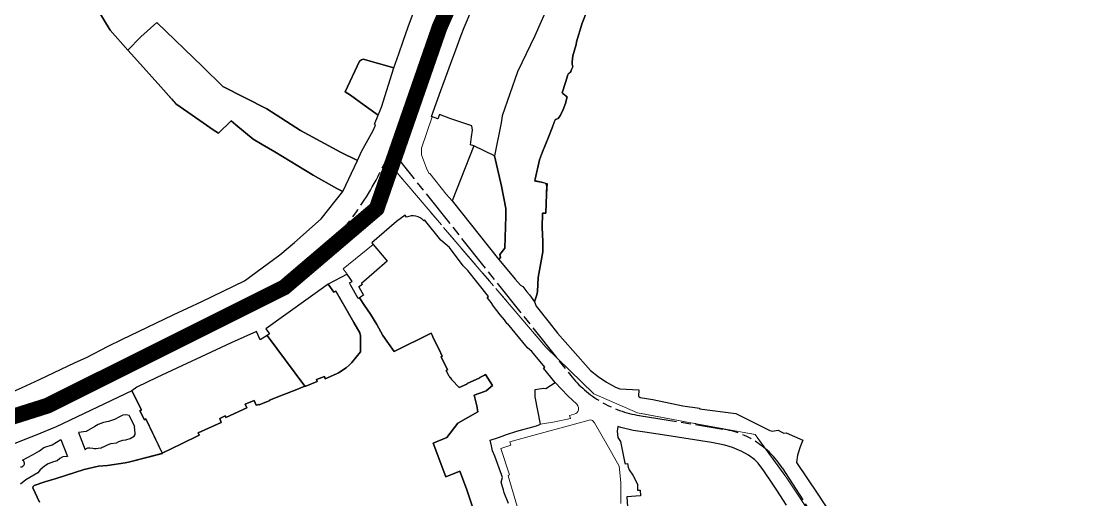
# Model space of a CAD drawing. Header units: millimetres. Extents: x 125232 to 134072, y 142885 to 152835.
# Drawn here: x 127988 to 128652, y 147307 to 147609 of the extents above; entities that cross this region are included whole.
import ezdxf

# ---------------------------------------------------------------- set-up
doc = ezdxf.new("R2010")
doc.units = ezdxf.units.MM
doc.linetypes.add('ACAD_ISO08W100', pattern=[36, 24, -3, 6, -3])
doc.linetypes.add('CENTER', pattern=[50.8, 31.75, -6.35, 6.35, -6.35])
for name, color, linetype in [('commerce', 10, 'Continuous'), ('green & plaza', 80, 'Continuous'), ('hospital', 231, 'Continuous'), ('residence', 2, 'Continuous'), ('residence-bad', 41, 'Continuous'), ('Sports', 81, 'Continuous'), ('water', 4, 'Continuous'), ('老城北中心线', 7, 'ACAD_ISO08W100')]:
    doc.layers.add(name, color=color, linetype=linetype)
for name, color, linetype, lineweight in [('government', 221, 'Continuous', 0), ('school', 31, 'Continuous', 0), ('super block', 6, 'CENTER', 0)]:
    doc.layers.add(name, color=color, linetype=linetype, lineweight=lineweight)

msp = doc.modelspace()

# ---------------------------------------------------------------- linework, layer by layer
at = {"layer": 'commerce'}
msp.add_lwpolyline([(128167.62, 147378.64), (128143.73, 147410.73), (128139.35, 147408), (128136.95, 147413.28), (128120.98, 147405.96), (128074.02, 147384.19), (128061.43, 147378.1), (128058.43, 147375.67), (128064.34, 147363.74), (128063.42, 147363.21), (128066.22, 147357.55), (128067.18, 147358.02), (128077.58, 147336.49), (128089.72, 147342.28), (128100.81, 147347.82), (128100.13, 147349.19), (128114.64, 147355.83), (128113.81, 147358.35), (128117.18, 147359.99), (128117.72, 147358.91), (128130.85, 147365), (128129.93, 147367.43), (128135.5, 147369.76), (128136.78, 147366.65), (128138.51, 147367.24), (128138.63, 147366.98), (128145.34, 147369.68), (128145.29, 147369.81), (128153.11, 147373.12), (128162.46, 147376.68)], close=True, dxfattribs=at)
at = {"layer": 'government'}
for points in [[(128274.18, 147530.32), (128272.06, 147531.15), (128272.81, 147536.14), (128273.43, 147540.21), (128272.9, 147542.96), (128259.7, 147547.45), (128252.48, 147550.21), (128251.41, 147547.43), (128247.83, 147548.71), (128241.07, 147528.86), (128241.24, 147524.79), (128244.36, 147516.31), (128246.1, 147512.81), (128246.5, 147513.02), (128256.8, 147500), (128260.48, 147495.69)], [(128219.56, 147457.7), (128218.75, 147458.66), (128210.69, 147468.21), (128191.64, 147452.77), (128194.3, 147449.47), (128196.06, 147446.77), (128197.3, 147444.86), (128195.69, 147443.85), (128196.55, 147442.31), (128200.93, 147434.5), (128201.22, 147433.99), (128202.03, 147434.51), (128204.65, 147436.15), (128201.67, 147441.38), (128203.86, 147442.93), (128203.29, 147443.62), (128211.27, 147450.53)], [(128333.48, 147372.58), (128325.56, 147381), (128319.61, 147377.2), (128318.26, 147377.36), (128312.93, 147376.69), (128312.99, 147371.94), (128316.36, 147354.7), (128325.22, 147356.14), (128335.11, 147358.3), (128334.55, 147360.13), (128337.48, 147361.03), (128338.48, 147361.41), (128339.23, 147361.97), (128339.86, 147362.75), (128340.05, 147363.07), (128340.29, 147363.78), (128340.31, 147364.54), (128340.19, 147365.27), (128339.9, 147366.2), (128339.23, 147367.36)]]:
    msp.add_lwpolyline(points, close=True, dxfattribs=at)
at = {"layer": 'green & plaza'}
msp.add_lwpolyline([(127999.98, 147305.51), (127995.83, 147314.6), (127996.09, 147315.37), (127996.65, 147315.96), (128003.38, 147318.24), (128010.52, 147320.41), (128028.24, 147326.19), (128037.23, 147328.19), (128043.07, 147328.57), (128054.22, 147330.37), (128056.22, 147330.69), (128057.1, 147330.92), (128077.69, 147336.26), (128067.18, 147358.02), (128066.22, 147357.55), (128063.42, 147363.21), (128064.34, 147363.74), (128058.43, 147375.67), (128010.56, 147353.03), (127997.35, 147347.64), (127991.84, 147345.44), (127973.3, 147338.11)], dxfattribs=at)
msp.add_lwpolyline([(128059.71, 147347.08), (128060.39, 147348.17), (128060.47, 147349.1), (128059.99, 147353.11), (128060.22, 147353.23), (128056.7, 147360.18), (128055.85, 147360.41), (128054.07, 147360.59), (128052.72, 147360.33), (128050.46, 147359.45), (128047.34, 147357.64), (128043.7, 147356.44), (128040.45, 147355.86), (128037.12, 147354.56), (128035.02, 147353.21), (128029.57, 147350.16), (128024.69, 147349.46), (128028.88, 147338.62), (128029.34, 147339.22), (128030.63, 147339.82), (128031.77, 147339.86), (128033.64, 147339.63), (128034.64, 147339.41), (128035.84, 147339.4), (128036.99, 147339.59), (128038.95, 147339.88), (128039.55, 147340.26), (128040.53, 147340.46), (128042.51, 147341.4), (128045.18, 147342.54), (128048.58, 147343.03), (128050.08, 147343.79), (128052.69, 147344.71), (128054.57, 147344.91), (128057.29, 147345.63)], close=True, dxfattribs=at)
msp.add_lwpolyline([(127988.02, 147327.86, 0.176656), (127989.52, 147328.17, 0.271577), (127990.57, 147330.17, 0.271577), (127989.35, 147332.07), (127995.71, 147335.34), (128000, 147337.96), (128002.78, 147340.02), (128007.97, 147341.61), (128013.45, 147345.13), (128017.74, 147334.29), (128014.68, 147334.07), (128012.86, 147332.96), (128011.14, 147331.65), (128008.95, 147330.88), (128005.59, 147329.77), (128003.29, 147328.3), (128000.54, 147325.93), (127999.08, 147323.95), (127991.46, 147319.68), (127988.09, 147316.93)], format="xyb", dxfattribs=at)
at = {"layer": 'hospital'}
for points in [[(128036.92, 147616.19), (128044.6, 147603.35), (128055.78, 147590.89), (128064.08, 147599.15), (128074.02, 147608.22), (128102.88, 147580.42), (128115.87, 147567.9), (128143.57, 147553.77), (128164.8, 147540.02), (128190.03, 147526.41), (128200.66, 147521.06), (128203.35, 147526.81), (128210.62, 147540.13), (128212.04, 147543.38), (128211.47, 147544.04), (128213.78, 147549.76), (128204.89, 147556.15), (128196.29, 147562.44), (128193.01, 147564.56), (128202.12, 147583.93), (128203.28, 147584.81), (128204.44, 147585.03), (128223.71, 147579.65), (128226.85, 147588.59), (128229.6, 147596.46), (128232.82, 147605.44), (128242.62, 147632.34)], [(127983.05, 147375.17), (127989.12, 147377.94), (128000, 147382.97), (128022.55, 147393.68), (128029.62, 147396.88), (128043.41, 147404.06), (128051.99, 147408.26), (128084.51, 147423.83), (128102.46, 147432.26), (128129.34, 147445.1), (128151.65, 147461.58), (128160.94, 147469.32), (128177.88, 147484.38), (128191.44, 147501.57), (128187.71, 147503.4), (128172.72, 147511.85), (128148.61, 147526.58), (128140.52, 147531.29), (128134.83, 147534.64), (128123.98, 147543.75), (128120.95, 147546.29), (128112.96, 147538.45), (128109.76, 147540.6), (128101.34, 147546.47), (128086.09, 147557), (128076.67, 147567.59), (128060.02, 147586.27), (128055.78, 147590.89), (128044.6, 147603.35), (128036.92, 147616.19)], [(128274.06, 147300.73), (128269.61, 147313.87), (128265.34, 147325.1), (128256.53, 147321.57), (128248.46, 147342.8), (128257.11, 147346.37), (128264.17, 147355.26), (128276.8, 147362.55), (128276.09, 147366.38), (128274.35, 147373.09), (128280.9, 147375.31), (128281.87, 147375.68), (128285.88, 147379.19), (128281.65, 147385.98), (128280.93, 147385.66), (128278.08, 147384.21), (128278.04, 147383.98), (128269.9, 147380.38), (128269.74, 147379.9), (128264.86, 147377.88), (128260.35, 147382.79), (128259.52, 147384.09), (128259.29, 147383.99), (128258.82, 147384.72), (128258.33, 147385.3), (128256.82, 147388.61), (128257.63, 147389.02), (128253.6, 147397.32), (128254.22, 147397.61), (128252.27, 147401.77), (128248.09, 147409.98), (128248.31, 147410.1), (128247.25, 147412.12), (128223.94, 147400.59), (128216.85, 147410.7), (128212.98, 147417.56), (128209.05, 147424.17), (128205.21, 147429.69), (128202.03, 147434.51), (128201.22, 147433.99), (128200.93, 147434.5), (128196.55, 147442.31), (128195.69, 147443.85), (128197.3, 147444.86), (128196.06, 147446.77), (128194.3, 147449.47), (128182.33, 147443.15), (128185.76, 147437.99), (128187.07, 147438.78), (128193.4, 147427.83), (128198.54, 147418.95), (128202.3, 147412.44), (128202.64, 147410.52), (128202.74, 147400.48), (128197.18, 147393.7), (128195.69, 147392.27), (128193.54, 147390.2), (128188.79, 147387.22), (128187.45, 147386.58), (128180.29, 147383.44), (128179.92, 147384.85), (128174.82, 147382.95), (128175.4, 147381.6), (128168.07, 147378.81), (128167.62, 147378.64), (128162.46, 147376.68), (128153.11, 147373.12), (128145.29, 147369.81), (128145.34, 147369.68), (128138.63, 147366.98), (128138.51, 147367.24), (128136.78, 147366.65), (128135.5, 147369.76), (128129.93, 147367.43), (128130.85, 147365), (128117.72, 147358.91), (128117.18, 147359.99), (128113.81, 147358.35), (128114.64, 147355.83), (128100.13, 147349.19), (128100.81, 147347.82), (128089.72, 147342.28), (128077.58, 147336.49), (128076.5, 147335.95), (128057.1, 147330.92), (128056.22, 147330.69), (128054.22, 147330.37), (128043.07, 147328.57), (128037.23, 147328.19), (128028.24, 147326.19), (128010.52, 147320.41), (128003.38, 147318.24), (127996.65, 147315.96), (127996.09, 147315.37), (127995.83, 147314.6), (127999.98, 147305.51)]]:
    msp.add_lwpolyline(points, dxfattribs=at)
at = {"layer": 'residence'}
for points in [[(128321.58, 147619.94), (128312.71, 147599.83), (128301.74, 147577.21), (128292.08, 147549.38), (128291.39, 147544.86), (128287.17, 147524.17), (128274.18, 147530.32), (128272.06, 147531.15), (128272.81, 147536.14), (128273.43, 147540.21), (128272.9, 147542.96), (128259.7, 147547.45), (128252.48, 147550.21), (128251.41, 147547.43), (128247.46, 147548.84), (128250.34, 147557.2), (128253.43, 147565.34), (128257.71, 147577.39), (128259.44, 147581.9), (128262.78, 147591.04), (128266.12, 147600.18), (128268.13, 147605.06), (128273.03, 147616.44)], [(128321.58, 147619.94), (128312.71, 147599.83), (128301.74, 147577.21), (128292.08, 147549.38), (128291.39, 147544.86), (128287.17, 147524.17), (128291.55, 147504.9), (128294.33, 147490.96), (128294.33, 147486.05), (128293.76, 147465.78), (128290.66, 147461.76), (128290.93, 147459.92), (128289.89, 147458.77), (128300.3, 147446.31), (128303.68, 147442.45), (128305.06, 147441.66), (128307.61, 147438.33), (128309.42, 147436.26), (128312.45, 147431.86), (128313.86, 147436.34), (128314.27, 147438.53), (128314.88, 147447.24), (128317.73, 147463.48), (128317.74, 147469.99), (128317.36, 147478.94), (128317.59, 147487.97), (128319.65, 147488), (128320.02, 147500), (128320.33, 147505.61), (128319.7, 147506.74), (128316.85, 147507.48), (128313.94, 147508.01), (128312.76, 147508.17), (128312.82, 147509.35), (128315.64, 147521.62), (128317.58, 147526.67), (128321.34, 147535.87), (128323.61, 147541.71), (128325.47, 147546.91), (128326.35, 147547.33), (128327.41, 147547.64), (128328.84, 147549.71), (128330.59, 147553.32), (128332.06, 147557.16), (128332.93, 147560.79), (128332.71, 147561.63), (128330.43, 147563.35), (128329.96, 147563.9), (128332.05, 147570.33), (128333.42, 147575.27), (128334, 147575.99), (128334.83, 147576.52), (128335.41, 147577.24), (128335.84, 147578.52), (128336.65, 147580.27), (128336.25, 147581.92), (128336.18, 147583.45), (128336.68, 147587.27), (128338.73, 147594.42), (128338.9, 147596.01), (128342.6, 147607.81), (128345.7, 147615.77)], [(128296.08, 147304.58), (128293.41, 147311.46), (128292.97, 147313.26), (128292.25, 147315.16), (128291.41, 147318.12), (128292.35, 147321.1), (128291.93, 147322.24), (128287.44, 147334.47), (128285.87, 147337.83), (128285.44, 147341.15), (128284.43, 147344.52), (128289.09, 147346.1), (128292.1, 147347.15), (128294.89, 147348.12), (128301.36, 147350.38), (128313.79, 147353.66), (128316.36, 147354.7), (128312.99, 147371.94), (128312.93, 147376.69), (128318.26, 147377.36), (128319.61, 147377.2), (128325.56, 147381), (128318.12, 147389.97), (128319.01, 147390.6), (128310.8, 147400.55), (128308.11, 147402.81), (128295.41, 147418.24), (128295.19, 147418.06), (128293.45, 147420.52), (128290.8, 147423.67), (128286.55, 147429.12), (128285.16, 147431.43), (128282.68, 147434.58), (128283.54, 147435.26), (128270.38, 147451.78), (128267.56, 147454.58), (128258.77, 147466.31), (128253.38, 147470.93), (128243.14, 147483.61), (128242.54, 147483.09), (128241.51, 147484.16), (128240.31, 147485.04), (128238.97, 147485.7), (128237.55, 147486.12), (128236.07, 147486.3), (128234.58, 147486.21), (128233.13, 147485.88), (128231.76, 147485.31), (128230.84, 147486.63), (128225.43, 147482.57), (128209.78, 147469.29), (128210.69, 147468.21), (128218.75, 147458.66), (128219.56, 147457.7), (128211.27, 147450.53), (128203.29, 147443.62), (128203.86, 147442.93), (128201.67, 147441.38), (128204.65, 147436.15), (128202.03, 147434.51), (128205.21, 147429.69), (128209.05, 147424.17), (128212.98, 147417.56), (128216.85, 147410.7), (128223.94, 147400.59), (128247.25, 147412.12), (128248.31, 147410.1), (128248.09, 147409.98), (128252.27, 147401.77), (128254.22, 147397.61), (128253.6, 147397.32), (128257.63, 147389.02), (128256.82, 147388.61), (128258.33, 147385.3), (128258.82, 147384.72), (128259.29, 147383.99), (128259.52, 147384.09), (128260.35, 147382.79), (128264.86, 147377.88), (128269.74, 147379.9), (128269.9, 147380.38), (128278.04, 147383.98), (128278.08, 147384.21), (128280.93, 147385.66), (128281.65, 147385.98), (128285.88, 147379.19), (128281.87, 147375.68), (128280.9, 147375.31), (128274.35, 147373.09), (128276.09, 147366.38), (128276.8, 147362.55), (128264.17, 147355.26), (128257.11, 147346.37), (128248.46, 147342.8), (128256.53, 147321.57), (128265.34, 147325.1), (128269.61, 147313.87), (128274.06, 147300.73)], [(128471.57, 147303.58), (128465.44, 147313.15), (128462.47, 147317.41), (128457.17, 147325.33), (128453.67, 147330.04), (128451.58, 147332.14), (128447.47, 147335.17), (128443.28, 147337.46), (128437.51, 147340.09), (128432.68, 147341.4), (128424.16, 147343.07), (128395.9, 147347.48), (128382.16, 147349.76), (128374.65, 147350.64), (128367.01, 147352.7), (128365.17, 147353.33), (128364.71, 147350.24), (128365.14, 147346.37), (128366.7, 147343.73), (128367.98, 147337.37), (128369.22, 147331.16), (128369.74, 147329.65), (128371.16, 147329.93), (128371.69, 147327.67), (128372.24, 147325.86), (128374.44, 147322.61), (128377.78, 147316.35), (128377.42, 147316.34), (128377.51, 147312.96), (128379.26, 147313.01), (128379.34, 147309.54), (128370.68, 147308.89), (128371.81, 147293.04)]]:
    msp.add_lwpolyline(points, dxfattribs=at)
for points in [[(128102.88, 147580.42), (128074.02, 147608.22), (128064.08, 147599.15), (128055.78, 147590.89), (128055.79, 147590.88), (128060.02, 147586.27), (128076.67, 147567.59), (128083.32, 147560.12), (128086.09, 147557), (128101.34, 147546.47), (128109.76, 147540.6), (128112.96, 147538.45), (128120.95, 147546.29), (128123.98, 147543.75), (128134.83, 147534.64), (128140.52, 147531.29), (128148.61, 147526.58), (128172.72, 147511.85), (128187.71, 147503.4), (128191.44, 147501.57), (128200.66, 147521.06), (128190.03, 147526.41), (128164.8, 147540.02), (128143.57, 147553.77), (128115.87, 147567.9)], [(128223.71, 147579.65), (128204.44, 147585.03), (128203.28, 147584.81), (128202.12, 147583.93), (128193.01, 147564.56), (128196.29, 147562.44), (128204.89, 147556.15), (128213.78, 147549.76), (128215.86, 147554.9)], [(128202.3, 147412.44), (128198.54, 147418.95), (128193.4, 147427.83), (128187.07, 147438.78), (128185.76, 147437.99), (128182.33, 147443.15), (128142.9, 147414.91), (128145.15, 147411.78), (128143.73, 147410.73), (128167.62, 147378.64), (128168.07, 147378.81), (128175.4, 147381.6), (128174.82, 147382.95), (128179.92, 147384.85), (128180.29, 147383.44), (128187.45, 147386.58), (128188.79, 147387.22), (128193.54, 147390.2), (128195.69, 147392.27), (128197.18, 147393.7), (128202.74, 147400.48), (128202.64, 147410.52)]]:
    msp.add_lwpolyline(points, close=True, dxfattribs=at)
at = {"layer": 'residence-bad'}
msp.add_lwpolyline([(128291.55, 147504.9), (128287.17, 147524.17), (128274.18, 147530.32), (128260.48, 147495.69), (128289.86, 147458.8), (128289.89, 147458.77), (128290.93, 147459.92), (128290.66, 147461.76), (128293.76, 147465.78), (128294.33, 147486.05), (128294.33, 147490.96)], close=True, dxfattribs=at)
at = {"layer": 'school'}
msp.add_lwpolyline([(128366.98, 147304.6), (128366.95, 147317.96), (128365.85, 147328.31), (128359.23, 147340.11), (128350.27, 147355.67), (128349.15, 147356.97), (128348.56, 147357.23), (128347.96, 147357.36), (128346.92, 147357.17), (128302.07, 147345.04), (128296.9, 147343.65), (128297.6, 147341.51), (128291.23, 147339.43), (128296.66, 147322.73), (128295.81, 147322.38), (128295.8, 147322.07), (128301.68, 147302.22)], dxfattribs=at)
at = {"layer": 'Sports'}
msp.add_lwpolyline([(128345.7, 147615.77), (128342.6, 147607.81), (128338.9, 147596.01), (128338.73, 147594.42), (128336.68, 147587.27), (128336.18, 147583.45), (128336.25, 147581.92), (128336.65, 147580.27), (128335.84, 147578.52), (128335.26, 147576.79), (128334, 147575.99), (128333.42, 147575.27), (128332.05, 147570.33), (128329.96, 147563.9), (128330.43, 147563.35), (128333.06, 147561.36), (128332.06, 147557.16), (128330.59, 147553.32), (128328.84, 147549.71), (128327.41, 147547.64), (128326.35, 147547.33), (128325.72, 147547.03), (128325.39, 147546.69), (128323.61, 147541.71), (128321.34, 147535.87), (128317.58, 147526.67), (128315.64, 147521.62), (128312.82, 147509.35), (128312.77, 147508.51), (128313.02, 147508.18), (128316.85, 147507.48), (128320.38, 147506.56), (128320.02, 147500), (128319.65, 147488), (128317.59, 147487.97), (128317.36, 147478.94), (128317.74, 147469.99), (128317.73, 147463.48), (128314.88, 147447.24), (128314.27, 147438.53), (128313.86, 147436.34), (128312.45, 147431.86), (128313.57, 147429.13), (128321.7, 147418.9), (128326.98, 147412.14), (128336.77, 147401.22), (128347.89, 147388.6), (128352.65, 147384.83), (128357.83, 147381.29), (128363.58, 147378.17), (128366.43, 147377.12), (128378.42, 147376.34), (128378.11, 147372.34), (128379.22, 147371.63), (128387.14, 147370.36), (128406.07, 147366.21), (128416.61, 147364.82), (128416.56, 147364.44), (128439.59, 147361.43), (128461.06, 147350.75), (128462.55, 147350.35), (128466.22, 147350.87), (128468.19, 147349.91), (128469.91, 147349.11), (128471.27, 147349.31), (128481.79, 147344.56), (128480.06, 147340.41), (128478.39, 147335.21), (128477.91, 147330.62), (128491.37, 147310.63), (128508.06, 147284.91)], dxfattribs=at)
at = {"layer": 'super block'}
for points in [[(128755.29, 147696.62), (128576.16, 147742.13), (128386.53, 147796.48), (128329.56, 147734.86), (128292.61, 147685.22), (128271.97, 147648.97), (128252.59, 147605.33), (128223.66, 147521.92), (128222.16, 147517.59), (128319.67, 147403.32), (128349.99, 147373.82), (128377.51, 147361.8), (128411.17, 147355.63), (128451.69, 147348.19), (128471.81, 147320.65), (128545.09, 147210.36), (128554.38, 147196.38), (128585.81, 147196.38), (128728.8, 147213.32)], [(128728.8, 147213.32), (128585.81, 147196.38), (128554.38, 147196.38), (128545.09, 147210.36), (128471.81, 147320.65), (128451.69, 147348.19), (128411.17, 147355.63), (128377.51, 147361.8), (128349.99, 147373.82), (128319.67, 147403.32), (128222.16, 147517.59), (128212.86, 147490.78), (128154.58, 147441.11), (128005.15, 147366.42), (127936.41, 147344.66), (127872.86, 147350.14), (127809.07, 147371.43), (127705.31, 147409.1), (127593.47, 147449.71)]]:
    msp.add_lwpolyline(points, dxfattribs=at)
at = {"layer": 'super block', "const_width": 10}
msp.add_lwpolyline([(127652.41, 147691.29), (127708.94, 147471.74), (127710.09, 147439.93), (127705.31, 147409.1), (127809.07, 147371.43), (127872.86, 147350.14), (127936.41, 147344.66), (128005.15, 147366.42), (128154.58, 147441.11), (128212.86, 147490.78), (128223.66, 147521.92), (128252.59, 147605.33), (128271.97, 147648.97)], dxfattribs=at)
at = {"layer": 'water'}
msp.add_lwpolyline([(128052.69, 147344.71), (128054.57, 147344.91), (128057.29, 147345.63), (128059.71, 147347.08), (128060.39, 147348.17), (128060.47, 147349.1), (128059.99, 147353.11), (128060.22, 147353.23), (128056.7, 147360.18), (128055.85, 147360.41), (128054.07, 147360.59), (128052.72, 147360.33), (128050.46, 147359.45), (128047.34, 147357.64), (128043.7, 147356.44), (128040.45, 147355.86), (128037.12, 147354.56), (128035.02, 147353.21), (128029.57, 147350.16), (128024.69, 147349.46), (128028.88, 147338.62), (128029.34, 147339.22), (128030.63, 147339.82), (128031.77, 147339.86), (128033.64, 147339.63), (128034.64, 147339.41), (128035.84, 147339.4), (128036.99, 147339.59), (128038.95, 147339.88), (128039.55, 147340.26), (128040.53, 147340.46), (128042.51, 147341.4), (128045.18, 147342.54), (128048.58, 147343.03), (128050.08, 147343.79)], close=True, dxfattribs=at)
msp.add_lwpolyline([(127988.02, 147327.86, 0.176656), (127989.52, 147328.17, 0.271577), (127990.57, 147330.17, 0.271577), (127989.35, 147332.07), (127995.71, 147335.34), (128000, 147337.96), (128002.78, 147340.02), (128007.97, 147341.61), (128013.45, 147345.13), (128017.74, 147334.29), (128014.68, 147334.07), (128012.86, 147332.96), (128011.14, 147331.65), (128008.95, 147330.88), (128005.59, 147329.77), (128003.29, 147328.3), (128000.54, 147325.93), (127999.08, 147323.95), (127991.46, 147319.68), (127988.09, 147316.93)], format="xyb", dxfattribs=at)
at = {"layer": '老城北中心线', "linetype": 'ACAD_ISO08W100', "lineweight": 25}
for p, q in [((128224.42, 147535.46), (128263, 147642)), ((128221.66, 147528.29), (128335.31, 147385.48)), ((128001.58, 147365.66), (128122.31, 147423.08)), ((128378.48, 147360.21), (128431.31, 147351.66)), ((128468.76, 147327.14), (128553.63, 147195.32))]:
    msp.add_line(p, q, dxfattribs=at)
for centre, radius, start, end in [((128036.42, 147603.69), 200, 295.43458, 340.09306), ((128389.92, 147429.28), 70.01, 218.51568, 260.8047), ((127915.9, 147546.38), 200, 248.938, 295.43512), ((128422.52, 147297.38), 55, 32.76871, 80.80876)]:
    msp.add_arc(centre, radius, start, end, dxfattribs=at)

doc.saveas('drawing.dxf')
